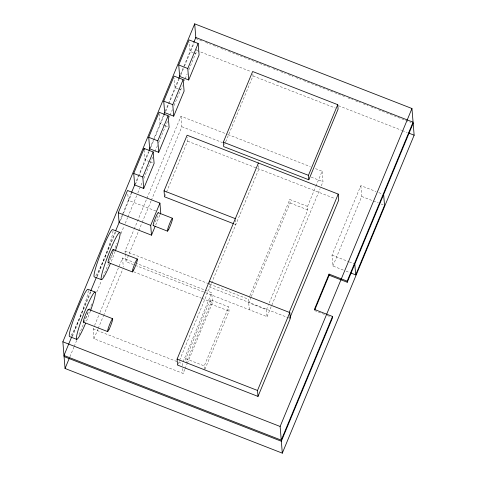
<?xml version="1.0" encoding="UTF-8"?>
<svg xmlns="http://www.w3.org/2000/svg" width="477" height="477" viewBox="0 0 477 477"><rect width="100%" height="100%" fill="white"/><g stroke="black" fill="none" stroke-linecap="round" stroke-linejoin="round"><path stroke-width="0.36" stroke-dasharray="2.38 1.79" d="M71.967 336.202L90.517 291.465M96.795 276.326L115.058 232.275M119.375 221.865L131.318 193.048M134.681 184.945L138.169 176.532M138.33 176.15L148.442 151.758M149.677 148.782L163.563 115.279M165.275 111.153L168.131 104.266M168.417 103.581L178.404 79.492M180.688 73.989L193.525 43.013M72.349 336.625L90.892 291.888M97.171 276.749L115.72 232.013M120.568 220.314L123.138 214.119M123.424 213.428L131.7 193.471M135.408 184.527L149.104 151.489M150.815 147.363L164.225 115.017M165.656 111.576L179.066 79.23M180.777 75.098L184.2 66.84M184.486 66.148L194.187 42.751M69.898 356.784L73.893 347.149M74.179 346.457L76.749 340.268M79.033 334.759L83.88 323.06M84.167 322.374L89.02 310.67M89.306 309.984L91.87 303.789M96.724 292.091L101.291 281.078M103.002 276.946L108.422 263.87M108.708 263.185L116.984 243.228M120.979 233.593L124.115 226.02M125.26 223.266L127.538 217.762M127.824 217.071L136.672 195.737M137.811 192.988L142.379 181.975M143.804 178.535L152.652 157.195M154.936 151.692L157.499 145.497M158.644 142.748L167.487 121.408M169.198 117.282L169.77 115.905M170.056 115.219L172.34 109.71M174.051 105.584L182.327 85.621M184.325 80.804L184.891 79.426M185.177 78.741L187.175 73.923M188.886 69.791L196.876 50.526L196.757 49.042M125.212 253.251L125.04 251.152L133.888 229.813M134.168 229.127L180.974 116.233L227.332 134.299M184.82 369.365L183.12 373.455L93.957 338.712L93.146 328.909L94.279 326.179M94.565 325.499L99.651 313.222M99.937 312.536L122.559 257.974L134.311 262.553M93.957 338.712L97.916 329.16M98.196 328.48L103.288 316.203M103.569 315.518L122.798 269.135M133.53 264.628L125.904 261.652L138.461 231.369M138.747 230.677L141.884 223.105M142.17 222.419L151.018 201.079M151.304 200.388L181.838 126.739L180.974 116.233M164.535 196.81L166.246 192.69M166.533 191.998L187.604 141.174L187.276 137.209M155.699 225.055L159.89 214.936M224.566 144.555L225.418 142.498M225.699 141.812L253.007 75.956L252.822 73.732M177.575 365.066L179.274 360.97M179.555 360.284L258.886 168.953L258.612 165.644M182.488 365.758L182.315 363.659L211.728 292.723L137.072 263.632M210.244 299.693L210.59 303.938L186.119 362.961L185.774 358.716L210.244 299.693L228.71 306.89L229.061 311.135L204.585 370.158L204.239 365.913L228.71 306.89M185.1 368.685L187.079 363.909M187.366 363.224L212.647 302.245M249.304 309.746L248.439 299.24L249.584 296.491M249.865 295.806L289.795 199.499L307.528 206.41L307.82 209.91L268.462 304.839M251.009 297.237L248.732 302.74L266.464 309.651L267.037 316.656L136.303 265.707M251.296 296.551L290.082 202.999L289.795 199.499M307.528 206.41L315.661 186.793M315.941 186.119L322.112 171.237L314.504 168.268M266.464 309.651L268.175 305.524M267.037 316.656L320.121 188.624M321.265 185.869L322.977 181.737L322.112 171.237M343.255 270.054L332.886 266.011L331.992 255.159L360.827 185.613L376.037 191.539M332.886 266.011L361.721 196.464L360.827 185.613M195.898 38.619L202.838 41.326M205.617 42.411L210.476 44.301M213.255 45.387L218.114 47.277M220.887 48.362L225.746 50.252M228.525 51.337L270.173 67.567M272.951 68.646L277.805 70.542M280.583 71.622L285.443 73.518M288.221 74.597L293.081 76.493M295.853 77.572L300.713 79.468M303.491 80.547L345.139 96.777M347.918 97.863L352.771 99.759M355.55 100.838L360.409 102.734M363.188 103.813L368.047 105.709M370.82 106.788L375.679 108.684M378.458 109.764L411.079 122.476M196.876 50.526L251.021 71.622M276.702 81.633L278.789 82.443M338.479 105.703L401.646 130.322M402.344 130.591L407.203 132.487M193.274 52.679L190.043 51.421L189.274 42.089M193.918 52.929L197.8 54.444M253.007 75.956L335.331 108.04M178.279 88.841L175.047 87.583L174.278 78.252M178.929 89.098L182.804 90.606M378.798 192.619L382.256 193.966M228.024 134.568L310.348 166.652M361.721 196.464L372.781 200.775M373.473 201.044L378.309 202.928M381.075 204.007L383.15 204.818M181.838 126.739L222.658 142.641M311.213 177.152L322.977 181.737M164.583 125.511L160.051 123.746L159.229 113.699M165.227 125.761L169.108 127.276M187.604 141.174L335.248 198.712M290.082 202.999L307.82 209.91M149.587 161.673L145.062 159.908L144.292 150.583M150.231 161.924L154.113 163.438M331.992 255.159L348.586 261.623M349.277 261.891L354.805 264.049M234.434 224.047L235.817 224.589L235.382 219.301M346.022 271.127L349.474 272.474M155.901 211.037L128.319 200.286L127.687 192.583M314.498 310.533L324.557 314.456M327.24 315.5L330.597 316.806M125.04 251.152L208.926 283.845M209.618 284.113L248.439 299.24M289.008 318.016L209.868 287.178L209.433 281.889M133.733 271.812L201.473 298.214M202.165 298.483L212.533 302.519L211.728 292.723M210.59 303.938L229.061 311.135M185.774 358.716L204.239 365.913M93.146 328.909L182.315 363.659M182.721 368.554L183.12 373.455M125.266 253.955L125.904 261.652M122.559 257.974L123.304 267.072M157.643 215.831A6.922 0.71 -68.7 0 1 154.53 223.635M113.019 230.826A25.376 2.594 -68.7 0 1 106.007 253.973A25.376 2.594 -68.7 0 1 95.43 276.1M112.942 251.397A6.922 0.71 -68.7 0 1 109.644 260.108M115.154 251.355A25.376 2.594 -68.7 0 1 110.908 262.272M88.281 290.493A25.376 2.594 -68.7 0 1 81.263 313.639A25.376 2.594 -68.7 0 1 70.691 335.766M87.816 312.387A6.922 0.71 -68.7 0 1 84.703 320.192M90.415 311.022A25.376 2.594 -68.7 0 1 86.17 321.939"/><path stroke-width="0.72" d="M62.857 341.806L194.688 23.85L411.949 108.517L414.143 135.194L282.312 453.15L65.051 368.482L62.857 341.806L280.124 426.474L282.312 453.15M133.739 173.467L144.12 148.43L153.171 151.954L154.113 163.438L143.732 188.475L134.681 184.945L133.739 173.467L142.79 176.991L143.732 188.475M148.729 137.298L159.109 112.262L168.16 115.792L169.108 127.276L158.728 152.312L149.677 148.782L148.729 137.298L157.786 140.828L158.728 152.312M163.724 101.136L174.105 76.099L183.156 79.629L184.098 91.113L173.717 116.15L164.666 112.62L163.724 101.136L172.775 104.666L173.717 116.15M178.72 64.973L189.095 39.937L198.152 43.467L199.094 54.944L188.713 79.981L179.662 76.457L178.72 64.973L187.771 68.503L188.713 79.981M155.138 226.402L151.501 235.167L119.095 222.538L118.29 212.736L127.514 190.484L159.926 203.113L160.731 212.915L160.171 214.262M71.687 336.887L63.984 355.472L281.245 440.14L332.517 316.478L314.409 309.424L329.052 274.102L347.161 281.156L347.25 282.271L329.148 275.211L329.052 274.102M90.803 290.779L96.223 277.697M115.625 230.904L119.62 221.268M131.604 192.362L134.747 184.79M149.015 150.38L150.154 147.626M163.85 114.593L164.708 112.524M178.69 78.806L180.115 75.36M193.811 42.328L195.808 37.51L413.07 122.178L347.161 281.156M142.79 176.991L153.171 151.954M157.786 140.828L168.16 115.792M172.775 104.666L183.156 79.629M187.771 68.503L198.152 43.467M65.051 368.482L69.332 358.161M233.742 223.779L164.535 196.81L164.046 190.86L187.115 135.224L338.229 194.109L338.718 200.066L289.7 318.29M151.501 235.167L150.696 225.371L159.926 203.113M223.343 142.17L252.637 71.508L337.734 104.672L338.098 109.12L308.804 179.775L223.713 146.612L223.343 142.17L308.44 175.327L308.804 179.775M209.379 281.227L289.807 312.572L290.296 318.523L258.003 396.411L177.575 365.066L177.086 359.115L258.397 163.003M308.44 175.327L337.734 104.672M289.211 312.34L338.229 194.109M258.003 396.411L257.514 390.46L289.807 312.572M314.784 309.853L329.148 275.211M280.124 426.474L411.949 108.517M347.25 282.271L413.165 123.287M350.857 273.017L355.699 274.901L384.528 205.354L383.639 194.503M408.592 133.029L414.143 135.194M164.046 190.86L235.328 218.639M158.185 212.688L172.441 218.245M153.242 225.597L167.499 231.148M118.29 212.736L150.696 225.371M119.894 232.412L112.769 229.634A25.376 2.594 -68.7 0 0 101.297 251.767A25.376 2.594 -68.7 0 0 94.231 276.875L101.357 279.653M113.103 249.578L137.334 259.023M108.154 262.487L132.391 271.932M95.156 292.079L88.03 289.306A25.376 2.594 -68.7 0 0 76.553 311.433A25.376 2.594 -68.7 0 0 69.493 336.541L76.618 339.32M88.358 309.245L112.596 318.69M83.415 322.154L107.653 331.598M177.086 359.115L257.514 390.46M64.073 356.581L281.335 441.249L332.606 317.593L332.517 316.478M354.805 264.049L355.699 274.901M194.688 23.85L195.844 37.927M144.12 148.43L144.233 149.861M153.528 225.347A6.922 0.71 -68.7 0 1 154.918 219.241A6.922 0.71 -68.7 0 1 158.31 212.885M108.446 262.243A6.922 0.71 -68.7 0 1 110.157 255.284A6.922 0.71 -68.7 0 1 113.168 250.395M110.36 263.578A25.376 2.594 -68.7 0 1 101.738 274.669A25.376 2.594 -68.7 0 1 116.817 236.073A25.376 2.594 -68.7 0 1 115.398 250.687M83.708 321.909A6.922 0.71 -68.7 0 1 85.419 314.957A6.922 0.71 -68.7 0 1 88.43 310.062M85.621 323.251A25.376 2.594 -68.7 0 1 77 334.335A25.376 2.594 -68.7 0 1 92.079 295.74A25.376 2.594 -68.7 0 1 90.654 310.354M168.786 229.193A6.922 0.71 -68.7 0 0 172.567 218.436A6.922 0.71 -68.7 0 0 168.56 226.462A6.922 0.71 -68.7 0 0 168.786 229.193M133.679 269.97A6.922 0.71 -68.7 0 0 137.459 259.22A6.922 0.71 -68.7 0 0 133.453 267.239A6.922 0.71 -68.7 0 0 133.679 269.97M108.941 329.637A6.922 0.71 -68.7 0 0 112.721 318.886A6.922 0.71 -68.7 0 0 108.714 326.912A6.922 0.71 -68.7 0 0 108.941 329.637"/></g></svg>
